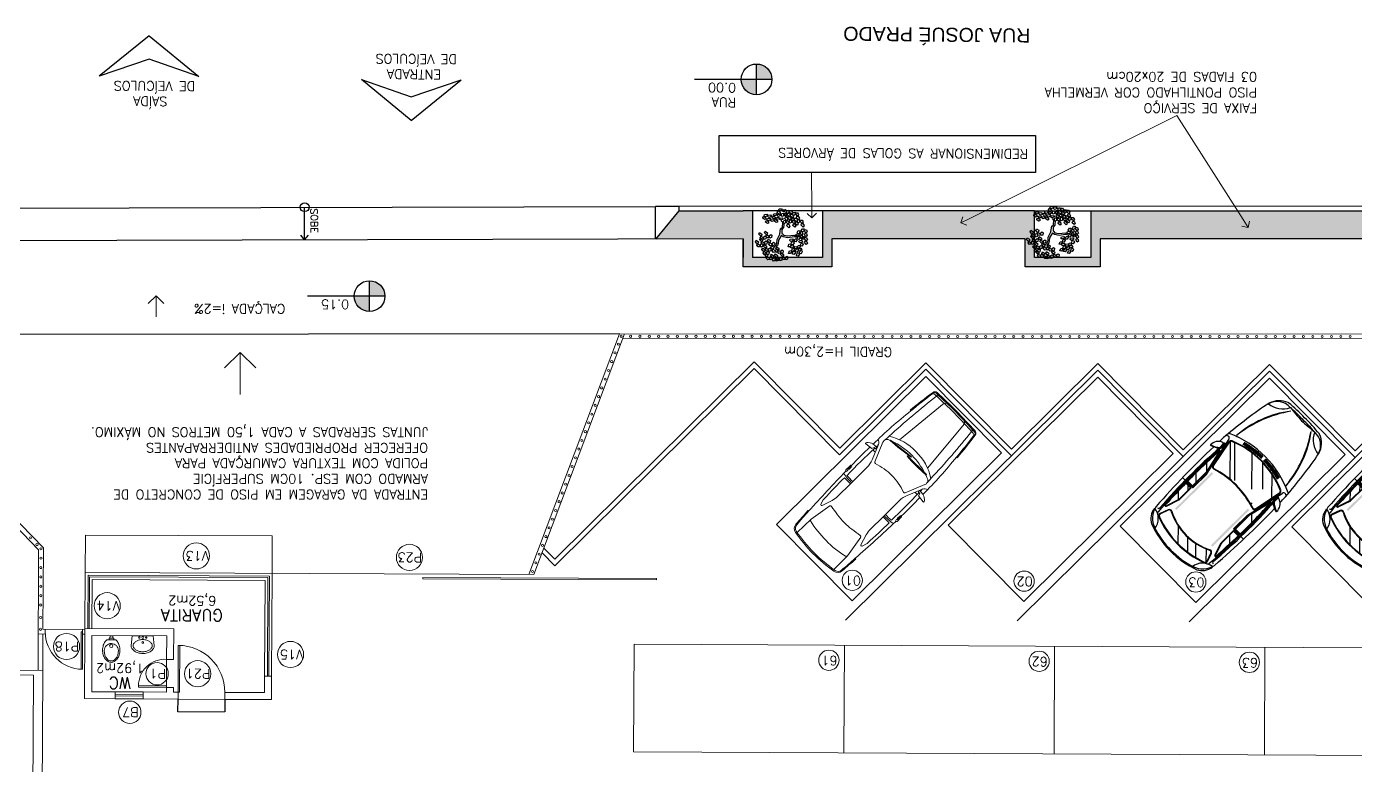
# Model space of a CAD drawing. Extents: x -1057 to 3416, y -340 to 4111.
# Drawn here: x 422.3 to 450.74, y 186.87 to 202.68 of the extents above; entities that cross this region are included whole.
import ezdxf
from ezdxf.enums import TextEntityAlignment as Align

# ---------------------------------------------------------------- set-up
doc = ezdxf.new("R2010")
doc.units = 0
doc.header["$LTSCALE"] = 50
for name, pattern in [('CONTINU', [0]), ('DASHDOT', [1, 0.5, -0.25, 0, -0.25]), ('DGN Style 1', [0.003115, 5.18318e-06, -0.00311]), ('HIDDEN', [9.525, 6.35, -3.175])]:
    doc.linetypes.add(name, pattern=pattern)
doc.layers.add('0.1', color=8, linetype='Continuous', lineweight=13)
doc.layers.add('Margem A3', color=8, linetype='DGN Style 1', lineweight=0)
for name, color, linetype in [('HAC', 1, 'Continuous'), ('layout', 1, 'Continuous'), ('medir projeto', 6, 'Continuous'), ('OK', 96, 'Continuous')]:
    doc.layers.add(name, color=color, linetype=linetype)
doc.styles.add('60x100', font='romans.shx', dxfattribs={"height": 0.2})
doc.styles.add('80X50', font='romans.shx')
doc.styles.add('ROBERTO', font='swissek.ttf')
doc.styles.add('ROMANS', font='romans')
doc.styles.get("Standard").update_dxf_attribs({"font": 'romans.shx'})
doc.dimstyles.new('Fares Eng - 50', dxfattribs={"dimscale": 2, "dimtxt": 0.085, "dimasz": 0.1, "dimexe": 0.05, "dimexo": 0.05, "dimgap": 0.04, "dimtad": 1, "dimzin": 4, "dimdsep": 46, "dimtxsty": 'ROMANS', "dimblk1": 'OBLIQUE', "dimblk2": 'OBLIQUE', "dimsah": 1, "dimcen": 0.05, "dimdle": 0.05, "dimclrd": 7, "dimclre": 7, "dimclrt": 7, "dimaunit": 1, "dimadec": 0, "dimazin": 0, "dimtfac": 1, "dimtix": 1, "dimtmove": 2, "dimatfit": 0, "dimldrblk": 'OPEN90', "dimfxl": 1, "dimtolj": 1, "dimtzin": 0, "dimarcsym": 0})

# ---------------------------------------------------------------- blocks, each defined once
blk = doc.blocks.new('P60')
at = {"color": 252}
blk.add_lwpolyline([(-0.6, 0.06), (0, 0.06), (0, 0.03), (-0.6, 0.03)], close=True, dxfattribs=at)
at = {"color": 8}
blk.add_arc((-0.029, 0.06), 0.571, 87.1025, 180, dxfattribs=at)
blk = doc.blocks.new('Vaso')
for points in [[(0.03, -0.05), (0.03, 0), (-0.03, 0), (-0.03, -0.05)], [(0.05, -0.09), (0.05, -0.05), (-0.05, -0.05), (-0.05, -0.09)]]:
    blk.add_lwpolyline(points)
for points in [[(0.183, -0.31, -0.071776), (0.168, -0.413, -0.083144), (0.129, -0.494, -0.106699), (0.065, -0.552, -0.132564), (-0.002, -0.57, -0.132564), (-0.069, -0.552, -0.106699), (-0.133, -0.494, -0.083144), (-0.172, -0.413, -0.071776), (-0.187, -0.31, -0.071776), (-0.172, -0.207, -0.083144), (-0.133, -0.126, -0.060171), (-0.1, -0.09), (0.096, -0.09, -0.060171), (0.129, -0.126, -0.083144), (0.168, -0.207, -0.071776)], [(-0.088, -0.497, 0.2474), (0, -0.541, 0.2474), (0.088, -0.497, 0.197858), (0.152, -0.318, 0.418329), (0, -0.168, 0.418329), (-0.152, -0.318, 0.197858)]]:
    blk.add_lwpolyline(points, format="xyb", close=True)
blk.add_circle((-0.002, -0.22), 0.0352)
blk = doc.blocks.new('Cuba-emp')
blk.add_lwpolyline([(0.21, 0.248), (0, 0.227), (0, -0.227), (0.21, -0.248, 0.137816), (0.271, -0.231, 0.107041), (0.329, -0.176, 0.080751), (0.364, -0.099, 0.068643), (0.378, -0.001, 0.068643), (0.364, 0.098, 0.080751), (0.329, 0.174, 0.107041), (0.271, 0.23, 0.115752), (0.21, 0.248)], format="xyb")
blk.add_lwpolyline([(0.21, 0.205, -0.131827), (0.25, 0.194, -0.106633), (0.297, 0.151, -0.083482), (0.328, 0.087, -0.072232), (0.341, 0, -0.072232), (0.328, -0.087, -0.083482), (0.297, -0.151, -0.106633), (0.25, -0.194, -0.131827), (0.21, -0.205, -0.131827), (0.17, -0.194, -0.106633), (0.123, -0.151, -0.083482), (0.092, -0.087, -0.072232), (0.079, 0, -0.072232), (0.092, 0.087, -0.083482), (0.123, 0.151, -0.106633), (0.17, 0.194, -0.131827)], format="xyb", close=True)
for centre, radius in [((0.037, -0.002), 0.0193), ((0.037, -0.002), 0.0193), ((0.036, 0.071), 0.0155), ((0.14, -0.001), 0.0198), ((0.036, -0.076), 0.0155)]:
    blk.add_circle(centre, radius)
blk = doc.blocks.new('ÁREA')
for p in [(0.00005, 0.00376), (0, 0)]:
    blk.add_attdef('COMPARTIMENTO', text='', height=0.0025).set_placement(p, align=Align.CENTER)
at = {"color": 1}
for p in [(-0.00005, -0.00376), (-0.0001, -0.00752)]:
    blk.add_attdef('ÁREA', text='', height=0.002, dxfattribs=at).set_placement(p, align=Align.CENTER)
blk = doc.blocks.new('Car')
at = {"layer": 'layout', "color": 8}
for p, q in [((-44.4, -116.8), (-45.5, -110.7)), ((-42.5, -116.4), (-43.6, -110.2)), ((-41.1, -116), (-42, -109.8)), ((-39.1, -115.6), (-40.1, -109.4)), ((-37.2, -115.2), (-38.1, -108.9)), ((-35.8, -114.9), (-36.5, -108.6)), ((-33.8, -114.5), (-34.6, -108.2)), ((-31.8, -114.1), (-32.6, -107.8)), ((-30.4, -113.9), (-31, -107.6)), ((-28.4, -113.5), (-29, -107.4)), ((-26.4, -113.2), (-27.1, -107.2)), ((-25, -113), (-25.5, -107)), ((-23, -112.8), (-23.5, -106.4)), ((25.2, -163.1), (-22.1, -115.7)), ((-21.2, -112.5), (-21.3, -106.1)), ((-19.2, -112.3), (-19.3, -105.9)), ((-17.2, -112.1), (-17.4, -105.7)), ((-15.7, -111.9), (-15.7, -105.5)), ((-13.7, -111.8), (-13.7, -105.3)), ((-11.7, -111.6), (-11.7, -105.2)), ((-9.7, -111.5), (-9.7, -105.1)), ((-7.7, -111.4), (-7.7, -105)), ((-5.7, -111.3), (-5.7, -104.9)), ((-3.7, -111.3), (-3.7, -104.8)), ((3.7, -111.3), (3.7, -104.8)), ((39.6, -148.7), (5.2, -114.3)), ((5.7, -111.3), (5.7, -104.9)), ((7.7, -111.4), (7.7, -105)), ((9.7, -111.5), (9.7, -105.1)), ((11.7, -111.6), (11.7, -105.2)), ((13.7, -111.8), (13.7, -105.3)), ((15.7, -111.9), (15.7, -105.5)), ((17.2, -112.1), (17.4, -105.7)), ((19.2, -112.3), (19.3, -105.9)), ((21.2, -112.5), (21.3, -106.1)), ((23, -112.8), (23.5, -106.4)), ((25, -113), (25.5, -107)), ((26.4, -113.2), (27.1, -107.2)), ((28.4, -113.5), (29, -107.4)), ((30.4, -113.9), (31, -107.6)), ((31.8, -114.1), (32.6, -107.8)), ((63.1, -148), (32.6, -117.5)), ((33.8, -114.5), (34.6, -108.2)), ((35.8, -114.9), (36.5, -108.6)), ((37.2, -115.2), (38.1, -108.9)), ((39.1, -115.6), (40.1, -109.4)), ((41.1, -116), (42, -109.8)), ((42.5, -116.4), (43.6, -110.2)), ((44.4, -116.8), (45.5, -110.7)), ((-71.4, -149.7), (-71.5, -143.3)), ((-70.4, -149.4), (-70.5, -140)), ((-53.8, -202.9), (-70.4, -128.8)), ((-69.4, -149.1), (-69.5, -139.9)), ((-68.4, -148.9), (-68.7, -139.9)), ((-67.3, -131.9), (-57, -183.8)), ((-66.3, -131.7), (-56.1, -183.6)), ((-15.9, -179.3), (-66, -129.1)), ((-8.4, -174.6), (-58.2, -124.8)), ((53.8, -202.9), (70.4, -128.8)), ((56.1, -183.6), (66.3, -131.7)), ((57, -183.8), (67.3, -131.9)), ((68.4, -148.9), (68.7, -139.9)), ((69.4, -149.1), (69.5, -139.9)), ((70.4, -149.4), (70.5, -140)), ((71.4, -149.7), (71.5, -143.3)), ((-86.3, -160.6), (-73.2, -154.7)), ((-72.4, -154), (-71.3, -150.4)), ((-56.9, -198.5), (-67, -155.8)), ((-55.9, -198.3), (-66, -155.6)), ((55.9, -198.3), (66, -155.6)), ((56.9, -198.5), (67, -155.8)), ((72.4, -154), (71.3, -150.4)), ((86.3, -160.6), (73.2, -154.7)), ((-56.8, -200.2), (-68.8, -188.2)), ((44.8, -182.6), (43.4, -181.3)), ((69.3, -207.1), (57.6, -195.4)), ((-56.8, -227.8), (-69.3, -215.2)), ((-56.8, -237.2), (-56.8, -199.5)), ((-55.8, -237.2), (-55.8, -199.5)), ((-53.8, -238.7), (-53.8, -203.1)), ((53.8, -238.7), (53.8, -203.1)), ((55.8, -237.2), (55.8, -199.5)), ((56.8, -237.2), (56.8, -199.5)), ((-80.7, -239.7), (-54.8, -239.7)), ((-68.3, -237.2), (-69.2, -236.3)), ((-69.1, -237.2), (-56.8, -237.2)), ((-69.1, -238.2), (-56.8, -238.2)), ((-56.8, -241.4), (-69, -241.4)), ((-56.8, -242.4), (-69, -242.4)), ((-56.8, -248.7), (-62.9, -242.6)), ((-56.8, -272.4), (-56.8, -242.4)), ((-55.8, -272.4), (-55.8, -242.4)), ((80.7, -239.7), (54.8, -239.7)), ((55.8, -272.4), (55.8, -242.4)), ((69.1, -237.2), (56.8, -237.2)), ((69.1, -238.2), (56.8, -238.2)), ((56.8, -241.4), (69, -241.4)), ((56.8, -242.4), (69, -242.4)), ((56.8, -272.4), (56.8, -242.4)), ((-57, -273.8), (-68.3, -262.5)), ((68.3, -263.5), (56.8, -251.9)), ((-65.1, -298.3), (-57, -273.6)), ((-64.2, -298.6), (-56, -273.9)), ((64.2, -298.6), (56, -273.9)), ((65.1, -298.3), (57, -273.6)), ((-57.2, -300.9), (-62.7, -316.3)), ((-56.3, -301.3), (-61.8, -316.6)), ((1.6, -332.4), (-21.8, -309)), ((25.1, -330.6), (5.5, -311)), ((42.5, -327), (25.2, -309.8)), ((61.9, -318.8), (44.9, -301.8)), ((61.8, -316.6), (56.3, -301.3)), ((62.7, -316.3), (57.2, -300.9))]:
    blk.add_line(p, q, dxfattribs=at)
for centre, radius, start, end in [((-7.8, -326.7), 326.8, 88.6351, 95.7726), ((7.8, -326.7), 326.8, 84.2274, 91.3649), ((-34.3, -38.3), 32.9, 86.5625, 164.4958), ((-69, 10.4), 40, 274.3393, 336.719), ((-25.6, -41.2), 42.5, 111.779, 161.6544), ((122.7, -124.6), 188.5, 142.4297, 176.6237), ((155.6, -136.8), 222.3, 145.0929, 173.9605), ((-40.2, -4.5), 3, 97.674, 111.779), ((-10, -339.3), 334.6, 88.282, 93.8135), ((10.1, 328.4), 336.5, 262.7695, 268.2851), ((10, -339.3), 334.6, 86.1865, 91.718), ((-10.1, 328.4), 336.5, 271.7149, 277.2305), ((-155.6, -136.8), 222.3, 6.0395, 34.9071), ((-122.7, -124.6), 188.5, 3.3763, 37.5703), ((69, 10.4), 40, 203.281, 265.6607), ((34.3, -38.3), 32.9, 15.5042, 93.4375), ((40.2, -4.5), 3, 68.221, 82.326), ((25.6, -41.2), 42.5, 18.3456, 68.221), ((866.8, -205.6), 949.5, 169.2081, 175.3433), ((-866.8, -205.6), 949.5, 4.6567, 10.7919), ((-77.8, -119.2), 1, 174.7727, 295.0781), ((0.5, -286.5), 183.7, 90, 115.0781), ((-64.4, -113.6), 1, 172.7258, 290.5969), ((0, -280.4), 167.2, 90.0065, 112.6232), ((0, -280.4), 166.2, 90.0085, 112.6252), ((-0.5, -286.5), 183.7, 64.9219, 90), ((0, -280.4), 167.2, 67.3768, 89.9935), ((0, -280.4), 166.2, 67.3768, 89.9935), ((64.4, -113.6), 1, 249.4031, 7.2742), ((77.8, -119.2), 1, 244.9219, 5.2273), ((-67, -159.1), 20.4, 115.2032, 181.9349), ((1565.6, -198.2), 1646.7, 177.6205, 178.0972), ((-75, -129.5), 4.65, 8.7491, 183.5185), ((-74.5, -143.4), 3, 0.889, 115.2032), ((-72.5, -140.1), 1, 0.889, 98.0676), ((-71.5, -140), 1, 0.889, 95.2234), ((-70.5, -139.9), 1, 0.889, 92.3899), ((-69.7, -139.9), 1, 2.0031, 90.1843), ((-62.4, -130.8), 5, 111.9536, 193.3017), ((-62.4, -130.8), 4, 111.9536, 193.5543), ((62.4, -130.8), 4.01, 346.5287, 68.1294), ((62.4, -130.8), 5, 346.6983, 68.0464), ((69.7, -139.9), 1, 89.8157, 177.9969), ((70.5, -139.9), 1, 87.6101, 179.111), ((75, -129.5), 4.65, 356.4815, 171.2509), ((71.5, -140), 1, 84.7766, 179.111), ((72.5, -140.1), 1, 81.9324, 179.111), ((74.5, -143.4), 3, 64.7968, 179.111), ((67, -159.1), 20.4, 358.0651, 64.7968), ((-1565.6, -198.2), 1646.7, 1.9028, 2.3795), ((-94.9, -128.7), 32, 283.4706, 317.3927), ((-86.5, -159.6), 1, 193.8166, 282.2331), ((1565.6, -198.2), 1646.7, 178.6017, 183.9759), ((940.7, -224.1), 1014.7, 175.8385, 184.8151), ((936.4, -221.1), 1008.4, 175.9397, 185.4333), ((-72.4, -149.7), 1, 287.9404, 0.889), ((-71.4, -149.4), 1, 285.265, 0.889), ((770.4, -218.9), 840.8, 175.6929, 181.2505), ((-70.4, -149.1), 1, 282.6212, 0.889), ((770.4, -218.9), 839.8, 175.6943, 181.2501), ((-69.4, -148.9), 1, 280.1196, 2.0031), ((-67, -155.8), 1, 13.3017, 174.5453), ((67, -155.8), 1, 5.4547, 166.6983), ((-770.4, -218.9), 839.8, 358.7499, 4.3057), ((-936.4, -221.1), 1008.4, 354.5667, 4.0603), ((-770.4, -218.9), 840.8, 358.7495, 4.3071), ((69.4, -148.9), 1, 177.9969, 259.8804), ((70.4, -149.1), 1, 179.111, 257.3788), ((71.4, -149.4), 1, 179.111, 254.735), ((-940.7, -224.1), 1014.7, 355.1849, 4.1615), ((94.9, -128.7), 32, 222.6073, 256.5294), ((72.4, -149.7), 1, 179.111, 252.0596), ((73.4, -153.7), 1, 196.4299, 257.7669), ((-1565.6, -198.2), 1646.7, 356.0241, 1.3983), ((86.5, -159.6), 1, 257.7669, 346.1834), ((-52.2, -182.7), 5, 193.3017, 287.8184), ((-52.2, -182.7), 4, 193.5543, 287.8184), ((0, -345), 166.5, 90, 107.8184), ((0, -345), 165.5, 90, 107.8184), ((0, -345), 166.5, 72.1816, 90), ((0, -345), 165.5, 72.1816, 90), ((52.2, -182.7), 5, 252.1816, 346.6983), ((52.2, -182.7), 4, 252.1816, 346.4457), ((-60.8, -199.5), 4, 360, 13.3017), ((-60.8, -199.5), 5, 0, 13.3017), ((-54.8, -203.1), 1, 0, 13.3017), ((54.8, -203.1), 1, 166.6983, 180), ((60.8, -199.5), 5, 166.6983, 180), ((60.8, -199.5), 4, 166.6983, 180), ((-69.1, -237.2), 1, 181.5835, 270), ((-69, -242.4), 1, 90, 181.1066), ((9004.6, 48.7), 9079.4, 181.83701, 182.18864), ((9004.6, 48.7), 9078.4, 181.83709, 182.18858), ((-56.8, -237.2), 1, 270, 0), ((-56.8, -242.4), 1, 0, 90), ((-54.8, -238.7), 1, 270, 0), ((54.8, -238.7), 1, 180, 270), ((56.8, -237.2), 1, 180, 270), ((56.8, -242.4), 1, 90, 180), ((-9004.6, 48.7), 9078.4, 357.81142, 358.16291), ((-9004.6, 48.7), 9079.4, 357.81136, 358.16299), ((69, -242.4), 1, 358.8934, 90), ((69.1, -237.2), 1, 270, 358.4165), ((-60.8, -272.4), 4, 341.6525, 360), ((-60.8, -272.4), 5, 341.6525, 360), ((60.8, -272.4), 5, 180, 198.3475), ((60.8, -272.4), 4, 180, 198.3475), ((-39.1, -305.6), 38.6, 190.1502, 253.6248), ((-79.7, -346.5), 30, 5.2584, 84.7128), ((-46.8, -314.4), 30, 185.5819, 244.441), ((-73.3, -309.4), 3, 270, 5.5819), ((-66.1, -298), 2, 183.0738, 341.6525), ((-62.6, -316.1), 5, 185.4333, 247.7979), ((-66.1, -298), 1, 183.4405, 341.6525), ((-58, -317.9), 5, 160.3462, 249.5059), ((-58, -317.9), 4, 160.3462, 249.5059), ((-52.5, -302.6), 5, 63.1357, 160.3462), ((-52.5, -302.6), 4, 63.1357, 160.3462), ((0, -198.9), 112.2, 243.1357, 270), ((0, -198.9), 111.2, 243.1357, 270), ((0, -198.9), 111.2, 270, 296.8643), ((0, -198.9), 112.2, 270, 296.8643), ((79.7, -346.5), 30, 95.2872, 174.7416), ((39.1, -305.6), 38.6, 286.3752, 349.8498), ((52.5, -302.6), 5, 19.6538, 116.8643), ((52.5, -302.6), 4, 19.6538, 116.8643), ((58, -317.9), 4, 290.4941, 19.6538), ((58, -317.9), 5, 290.4941, 19.6538), ((46.8, -314.4), 30, 295.559, 354.4181), ((66.1, -298), 2, 198.3475, 356.9262), ((62.6, -316.1), 5, 292.2021, 354.5667), ((66.1, -298), 1, 198.3475, 356.5595), ((73.3, -309.4), 3, 174.4181, 270), ((0, -162.8), 170.6, 249.5059, 270), ((0, -181.6), 170.6, 249.5059, 270), ((0, -162.8), 169.6, 249.5059, 270), ((0, -181.6), 168.6, 252.2391, 270), ((0, -162.8), 169.6, 270, 290.4941), ((0, -162.8), 170.6, 270, 290.4941), ((0, -181.6), 170.6, 270, 290.4941), ((0, -181.6), 168.6, 270, 287.7609)]:
    blk.add_arc(centre, radius, start, end, dxfattribs=at)
for points in [[(-49.6, -290.4), (-45.8, -290.4), (-49.6, -194), (-45.8, -194)], [(49.6, -290.4), (45.8, -290.4), (49.6, -194), (45.8, -194)]]:
    blk.add_solid(points, dxfattribs=at)
blk = doc.blocks.new('TEMPRA3')
for p, q in [((-0.157, 0.823), (-0.131, 0.862)), ((-0.075, 0.872), (-0.101, 0.713)), ((-0.085, 0.882), (-0.082, 0.882)), ((-1.26, 0.697), (-1.26, 0.716)), ((0.058, 0.464), (-0.363, 0.637)), ((0.069, 0.533), (-0.261, 0.669)), ((-0.101, 0.713), (-0.151, 0.694)), ((-0.151, 0.694), (-0.151, 0.656)), ((-0.098, 0.674), (-0.098, 0.602)), ((0.756, 0.496), (0.756, 0.679)), ((1.287, 0.519), (1.517, 0.592)), ((1.515, 0.629), (1.414, 0.659)), ((1.806, 0.709), (1.807, 0.728)), ((0.687, 0.496), (0.259, 0.496)), ((1.136, 0.496), (0.756, 0.496)), ((1.406, 0.471), (1.886, 0.553)), ((0.058, -0.464), (-0.363, -0.637)), ((0.069, -0.533), (-0.261, -0.669)), ((0.687, -0.496), (0.259, -0.496)), ((1.136, -0.496), (0.756, -0.496)), ((0.756, -0.496), (0.756, -0.679)), ((1.287, -0.519), (1.517, -0.592)), ((1.406, -0.471), (1.886, -0.553)), ((-1.26, -0.697), (-1.26, -0.716)), ((-0.157, -0.823), (-0.131, -0.862)), ((-0.151, -0.694), (-0.151, -0.656)), ((-0.101, -0.713), (-0.151, -0.694)), ((-0.075, -0.872), (-0.101, -0.713)), ((-0.098, -0.674), (-0.098, -0.602)), ((1.515, -0.629), (1.414, -0.659)), ((1.806, -0.709), (1.807, -0.728)), ((-0.085, -0.882), (-0.082, -0.882))]:
    blk.add_line(p, q)
at = {"color": 9}
for p, q in [((-1.869, 0.63), (-1.647, 0.654)), ((0.49, 0.777), (0.614, 0.777)), ((0.49, 0.767), (0.567, 0.767)), ((0.577, 0.757), (0.577, 0.748)), ((0.634, 0.757), (0.634, 0.748)), ((-1.881, 0.307), (-1.924, 0.254)), ((-1.875, 0.533), (-1.914, 0.533)), ((-1.881, 0.307), (-0.653, 0.428)), ((-0.527, 0.509), (-0.536, 0.509)), ((-0.536, 0.509), (-0.532, -0.064)), ((0.687, 0.496), (0.756, 0.496)), ((1.886, 0.553), (2.3, 0.553)), ((-0.568, 0.016), (-0.577, 0.017)), ((-0.568, 0.015), (-0.577, 0.014)), ((-0.577, 0.014), (-0.51, -0.555)), ((-1.881, -0.308), (-1.924, -0.255)), ((-0.532, -0.064), (-0.523, -0.064)), ((-1.875, -0.533), (-1.914, -0.533)), ((-1.881, -0.307), (-0.653, -0.428)), ((-0.51, -0.555), (-0.501, -0.554)), ((0.687, -0.496), (0.756, -0.496)), ((1.886, -0.553), (2.3, -0.553)), ((-1.869, -0.631), (-1.647, -0.655)), ((0.49, -0.767), (0.567, -0.767)), ((0.49, -0.777), (0.614, -0.777)), ((0.577, -0.757), (0.577, -0.748)), ((0.634, -0.757), (0.634, -0.748))]:
    blk.add_line(p, q, dxfattribs=at)
for points in [[(0.486, 0.76), (0.486, 0.749, 0.414214), (0.496, 0.739), (0.558, 0.739, 0.414214), (0.568, 0.749), (0.568, 0.759)], [(0.486, -0.76), (0.486, -0.749, -0.414214), (0.496, -0.739), (0.558, -0.739, -0.414214), (0.568, -0.749), (0.568, -0.759)]]:
    blk.add_lwpolyline(points, format="xyb", dxfattribs=at)
for centre, radius, start, end in [((-0.079, 0.816), 0.0696, 117.5198, 138.9652), ((-0.092, 0.841), 0.0416, 80.8067, 117.5198), ((-0.083, 0.874), 0.00833, 350.8067, 80.8067), ((46.287, -1.061), 48.25, 178.0551, 178.7396), ((-1.864, 0.574), 0.07, 98.0767, 178.0551), ((0.026, -12.748), 13.526, 95.4579, 98.0767), ((-0.091, -10.408), 11.166, 90.4891, 96.0118), ((1.08, -0.033), 1.689, 158.4883, 161.8833), ((-0.403, 0.55), 0.0959, 65.2249, 157.5632), ((0.355, -17.256), 17.935, 91.743, 91.9698), ((0.075, 0.7), 0.267, 168.223, 189.9837), ((-0.143, 0.755), 0.0434, 160.4209, 180), ((0.052, 0.685), 0.25, 146.5293, 160.4209), ((0.355, -17.256), 17.935, 88.9571, 91.6179), ((0.213, -22.305), 23.067, 89.3717, 90.7606), ((0.213, -22.305), 23.067, 89.0973, 89.3437), ((0.115, -25.837), 26.599, 86.3544, 88.8806), ((-0.298, 0.555), 0.987, 356.5337, 7.1274), ((0.636, -17.099), 17.778, 87.5716, 89.6146), ((1.385, 0.564), 0.1, 73.296, 87.5716), ((1.509, 0.61), 0.02, 295.0881, 73.296), ((0.028, -29.336), 30.117, 85.8738, 86.6125), ((2.183, 0.56), 0.144, 10.2757, 85.2864), ((-1.242, -0.033), 3.619, 0.5277, 9.8398), ((1.08, -0.033), 1.689, 163.0258, 178.8872), ((1.496, -0.036), 1.496, 161.9012, 178.6096), ((0.046, 0.438), 0.0288, 340.8387, 65.2249), ((0.259, 0.996), 0.5, 247.6625, 270), ((1.136, 0.996), 0.5, 270, 287.5892), ((1.415, 0.442), 0.03, 107.5892, 190.5643), ((-1.901, -0.176), 3.343, 3.0173, 10.5643), ((1.892, 0.523), 0.03, 17.6685, 101.6613), ((-0.298, 0.005), 2.281, 359.8835, 13.3775), ((1.08, 0.033), 1.689, 181.1128, 199.382), ((-1.901, 0.176), 3.343, 349.4357, 356.9827), ((-0.298, -0.005), 2.281, 346.6225, 0.1165), ((-1.242, 0.033), 3.619, 350.1602, 359.4723), ((46.287, 1.06), 48.25, 181.2604, 181.9449), ((1.496, 0.036), 1.496, 181.3904, 198.0988), ((1.08, 0.033), 1.689, 200.3288, 201.5117), ((1.08, 0.033), 1.689, 200.3288, 201.5117), ((0.046, -0.438), 0.0288, 294.7751, 19.1613), ((0.259, -0.996), 0.5, 90, 112.3375), ((-0.298, -0.555), 0.987, 352.8726, 3.4663), ((1.136, -0.996), 0.5, 72.4108, 90), ((1.415, -0.442), 0.03, 169.4357, 252.4108), ((1.892, -0.523), 0.03, 258.3387, 342.3315), ((-1.864, -0.575), 0.07, 181.9449, 261.9233), ((0.026, 12.748), 13.526, 261.9735, 264.5421), ((-0.091, 10.408), 11.166, 263.9882, 269.5109), ((-0.403, -0.55), 0.0959, 202.4368, 294.7751), ((0.355, 17.256), 17.935, 268.0302, 268.257), ((0.075, -0.7), 0.267, 170.0163, 191.777), ((-0.143, -0.755), 0.0434, 180, 199.5791), ((0.052, -0.685), 0.25, 199.5791, 213.4707), ((0.355, 17.256), 17.935, 268.3821, 271.0429), ((0.213, 22.305), 23.067, 269.2394, 270.6283), ((0.213, 22.305), 23.067, 270.6563, 270.9027), ((0.115, 25.837), 26.599, 271.1194, 273.6456), ((0.636, 17.099), 17.778, 270.3854, 272.4284), ((1.385, -0.564), 0.1, 272.4284, 286.704), ((1.509, -0.61), 0.02, 286.704, 64.9119), ((0.028, 29.336), 30.117, 273.3875, 274.1262), ((2.183, -0.56), 0.144, 274.7136, 349.7243), ((-0.079, -0.816), 0.0696, 221.0348, 242.4802), ((-0.092, -0.841), 0.0416, 242.4802, 279.1933), ((-0.083, -0.874), 0.00833, 279.1933, 9.1933)]:
    blk.add_arc(centre, radius, start, end)
for centre, radius, start, end in [((19.555, -0.393), 21.489, 177.397, 178.9536), ((-1.862, 0.581), 0.05, 97.8958, 177.1673), ((43.913, -1.002), 45.813, 178.0177, 178.7486), ((0.137, -16.634), 17.284, 92.2713, 96.6835), ((-1.822, 0.581), 0.05, 97.8958, 177.1673), ((0.026, -12.748), 13.506, 95.4656, 97.8958), ((0.402, 0.031), 1.126, 147.4954, 181.5953), ((0.192, -19.533), 20.183, 91.7794, 92.1012), ((-0.144, 0.846), 0.212, 204.7842, 236.5367), ((-0.17, 0.661), 0.0195, 202.2729, 342.8001), ((0.49, 0.751), 0.0263, 91.9264, 184.8104), ((0.47, 0.753), 0.0061, 200.0424, 315.2534), ((0.49, 0.751), 0.0164, 92.1313, 187.2433), ((0.567, 0.757), 0.01, 0, 90), ((0.606, 0.816), 0.0733, 246.8341, 293.1659), ((0.614, 0.757), 0.02, 0, 90), ((-0.263, 0.555), 0.987, 356.5337, 11.7667), ((0.027, -29.37), 30.131, 85.8821, 86.6147), ((2.181, 0.569), 0.115, 10.4548, 85.2928), ((-1.236, -0.033), 3.585, 0.5327, 10.015), ((-4.071, 0.196), 3.558, 355.8109, 5.0412), ((43.913, 1.002), 45.813, 181.2514, 181.9823), ((0.402, -0.031), 1.126, 178.4047, 212.5046), ((-4.057, -0.683), 3.558, 2.0761, 11.3064), ((-1.236, 0.033), 3.585, 349.985, 359.4673), ((19.555, 0.392), 21.489, 181.0464, 182.603), ((0.137, 16.634), 17.284, 263.3165, 267.7287), ((-0.263, -0.555), 0.987, 348.2333, 3.4663), ((-1.862, -0.581), 0.05, 182.8327, 262.1042), ((-1.822, -0.581), 0.05, 182.8327, 262.1042), ((0.026, 12.748), 13.506, 262.1042, 264.5344), ((0.192, 19.533), 20.183, 267.8988, 268.2206), ((-0.144, -0.846), 0.212, 123.4633, 155.2158), ((-0.17, -0.661), 0.0195, 17.1999, 157.7271), ((0.47, -0.753), 0.0061, 44.7466, 159.9576), ((0.49, -0.751), 0.0263, 175.1896, 268.0736), ((0.49, -0.751), 0.0164, 172.7567, 267.8687), ((0.567, -0.757), 0.01, 270, 0), ((0.606, -0.816), 0.0733, 66.8341, 113.1659), ((0.614, -0.757), 0.02, 270, 360), ((0.027, 29.37), 30.131, 273.3853, 274.1179), ((2.181, -0.569), 0.115, 274.7072, 349.5452)]:
    blk.add_arc(centre, radius, start, end, dxfattribs=at)
blk = doc.blocks.new('_OBLIQUE')
at = {"color": 0, "linetype": 'ByBlock'}
blk.add_line((-0.5, -0.5), (0.5, 0.5), dxfattribs=at)
blk = doc.blocks.new('*D35')
at = {"layer": '0.1', "color": 7, "linetype": 'CONTINU', "lineweight": -2, "transparency": 16777216}
blk.add_arc((422.545, 168.121), 1.05, 269.7175, 314.7175, dxfattribs=at)
at = {"layer": 'DEFPOINTS', "color": 0, "linetype": 'CONTINU', "lineweight": -2, "transparency": 16777216}
for p in [(422.648, 188.907), (422.618, 168.047), (422.812, 167.105), (427.614, 163.002), (422.517, 162.408)]:
    blk.add_point(p, dxfattribs=at)
at = {"layer": '0.1', "color": 7, "linetype": 'CONTINU', "lineweight": -2, "transparency": 16777216, "xscale": 0.2, "yscale": 0.2, "zscale": 0.2}
for p, rotation in [((423.284, 167.374), 44.71748150605957), ((422.54, 167.07), 179.7174815060622)]:
    blk.add_blockref('_OBLIQUE', p, dxfattribs=dict(at, rotation=rotation))
at = {"layer": '0.1', "color": 7, "linetype": 'CONTINU', "transparency": 16777216, "insert": (422.88, 167.301), "char_height": 0.17, "attachment_point": 5, "rotation": 22.2175, "style": 'ROMANS'}
blk.add_mtext('\\A1;45°', dxfattribs=at)
blk = doc.blocks.new('_Open90')
at = {"color": 0, "linetype": 'ByBlock', "lineweight": -2}
for p, q in [((0, 0), (-1, 0)), ((-0.5, 0.5), (0, 0)), ((0, 0), (-0.5, -0.5))]:
    blk.add_line(p, q, dxfattribs=at)
blk = doc.blocks.new('L', base_point=(1.368, 0.591))
at = {"color": 3, "lineweight": -2}
for p, q in [((1.281, 0.65), (1.312, 0.675)), ((1.294, 0.6), (1.281, 0.65)), ((1.312, 0.675), (1.342, 0.621)), ((1.342, 0.621), (1.322, 0.591)), ((1.275, 0.567), (1.306, 0.592)), ((1.288, 0.517), (1.275, 0.567)), ((1.317, 0.508), (1.288, 0.517)), ((1.322, 0.591), (1.294, 0.6)), ((1.306, 0.592), (1.336, 0.538)), ((1.336, 0.538), (1.317, 0.508)), ((1.337, 0.489), (1.356, 0.548)), ((1.376, 0.484), (1.337, 0.489)), ((1.356, 0.548), (1.391, 0.554)), ((1.404, 0.527), (1.376, 0.484)), ((1.391, 0.554), (1.404, 0.527))]:
    blk.add_line(p, q, dxfattribs=at)
blk = doc.blocks.new('Árvore-13')
at = {"color": 3}
for p, q in [((-0.795, 0.302), (-0.961, 0.415)), ((-0.795, 0.406), (-0.953, 0.499)), ((-0.357, 0.349), (-0.795, 0.406)), ((-0.366, 0.227), (-0.795, 0.302)), ((-0.129, 0.105), (-0.366, 0.227)), ((-0.068, 0.19), (-0.357, 0.349)), ((-0.068, -0.036), (-0.129, 0.105)), ((0.029, 0.068), (-0.068, 0.19)), ((0.029, 0.068), (0.318, 0.331)), ((0.116, -0.055), (0.283, 0.133)), ((0.283, 0.133), (0.423, 0.284)), ((0.318, 0.331), (0.405, 0.537)), ((0.405, 0.537), (0.484, 0.659)), ((0.423, 0.284), (0.502, 0.509)), ((0.484, 0.659), (0.572, 0.715)), ((0.502, 0.509), (0.633, 0.668)), ((0.572, 0.715), (0.607, 0.819)), ((0.633, 0.668), (0.782, 0.715)), ((-0.296, -0.392), (-0.418, -0.693)), ((-0.199, -0.449), (-0.313, -0.74)), ((-0.313, -0.74), (-0.243, -0.89)), ((-0.147, -0.299), (-0.296, -0.392)), ((-0.05, -0.383), (-0.199, -0.449)), ((-0.068, -0.036), (-0.147, -0.299)), ((0.116, -0.055), (-0.05, -0.383))]:
    blk.add_line(p, q, dxfattribs=at)
at = {"color": 3, "xscale": 3.048, "yscale": 3.048, "zscale": 3.048}
for p, rotation in [((-1.303, 0.884), 347.8021081598379), ((-0.926, 0.959), 295.0165150851705), ((-0.716, 1.448), 295.0165150851705), ((-0.488, 1.26), 295.0165150851705), ((-0.348, 0.687), 295.0165150851705), ((-0.252, 1.138), 295.0165150851705), ((0.169, 1.448), 190.1248425347958), ((0.353, 0.95), 190.1248425347958), ((0.581, 1.401), 190.1248425347958), ((0.677, 0.781), 190.1248425347958), ((0.852, 1.344), 190.1248425347958), ((1.124, 0.565), 190.1248425347958), ((1.211, 1.147), 190.1248425347958), ((1.317, 0.753), 190.1248425347958), ((-1.443, 0.368), 347.8021081598379), ((-1.128, 0.415), 347.8021081598379), ((-0.848, 0.462), 295.0165150851705), ((0.765, 0.274), 190.1248425347958), ((0.8, -0.299), 190.1248425347958), ((1.203, -0.317), 190.1248425347958), ((1.246, 0.039), 190.1248425347958), ((1.579, 0.114), 190.1248425347958), ((-0.103, -0.899), 66.16076666471405), ((0.502, -1.003), 66.16076666471405), ((-0.453, -1.397), 66.16076666471405), ((-0.015, -1.19), 66.16076666471405), ((0.616, -1.322), 66.16076666471405)]:
    blk.add_blockref('L', p, dxfattribs=dict(at, rotation=rotation))
for p in [(-1.391, -0.308), (-1.233, -0.881), (-1.049, -0.533), (-0.874, -1.134), (-0.848, -0.449), (-0.672, -1.021), (-0.453, -1.04), (-0.445, -0.543)]:
    blk.add_blockref('L', p, dxfattribs=at)

msp = doc.modelspace()

# ---------------------------------------------------------------- hatches: boundary and pattern name
at = {"layer": 'HAC'}
h = msp.add_hatch(dxfattribs=at)
h.set_pattern_fill('HEX', color=256, scale=0.01, angle=90.06446, style=0)
h.paths.add_polyline_path([(458.336, 198.743), (453.077, 198.743), (453.077, 197.743), (451.877, 197.743), (451.877, 198.743), (445.077, 198.743), (445.077, 197.743), (443.877, 197.743), (443.877, 198.743), (439.34, 198.743), (439.34, 197.743), (437.84, 197.743), (437.84, 198.743), (437.601, 198.743), (436.26, 198.737), (435.764, 198.136), (437.64, 198.143), (437.64, 197.743), (437.64, 197.543), (439.54, 197.543), (439.54, 198.143), (443.677, 198.143), (443.677, 197.543), (445.277, 197.543), (445.277, 198.143), (451.677, 198.143), (451.677, 197.543), (453.277, 197.543), (453.277, 198.143), (458.17, 198.143)])
at = {"layer": 'medir projeto', "linetype": 'CONTINU', "lineweight": -2}
h = msp.add_hatch(color=7, dxfattribs=at)
h.dxf.hatch_style = 1
h.paths.add_polyline_path([(437.596, 201.552, 0.414214), (437.925, 201.223), (437.925, 201.552)])
h.paths.add_polyline_path([(437.925, 201.552), (438.254, 201.552, 0.414214), (437.925, 201.881)])
h = msp.add_hatch(color=7, dxfattribs=at)
h.dxf.hatch_style = 1
h.paths.add_polyline_path([(429.315, 196.915, 0.414214), (429.643, 196.586), (429.643, 196.915)])
h.paths.add_polyline_path([(429.643, 196.915), (429.972, 196.915, 0.414214), (429.643, 197.243)])

# ---------------------------------------------------------------- linework, layer by layer
at = {"layer": '0.1', "color": 8, "linetype": 'CONTINU', "lineweight": -2}
for p, q in [((424.926, 202.487), (423.854, 201.622)), ((424.926, 202.487), (425.99, 201.611)), ((424.924, 201.985), (423.854, 201.622)), ((425.99, 201.611), (424.924, 201.985)), ((430.533, 200.676), (429.47, 201.552)), ((429.47, 201.552), (430.536, 201.179)), ((430.533, 200.676), (431.606, 201.542)), ((430.536, 201.179), (431.606, 201.542)), ((425.543, 188.023), (425.545, 188.293)), ((426.545, 188.288), (426.543, 188.018))]:
    msp.add_line(p, q, dxfattribs=at)
at = {"layer": '0.1', "color": 8}
for p, q in [((435.763, 198.138), (435.762, 198.136)), ((418.199, 195.995), (422.56, 191.485)), ((418.237, 196.095), (422.661, 191.529)), ((434.995, 196.105), (433.052, 190.956)), ((435.102, 196.105), (433.159, 190.956)), ((476.405, 196.093), (434.995, 196.105)), ((476.372, 195.993), (435.064, 196.005)), ((426.872, 195.709), (426.536, 195.378)), ((426.872, 194.808), (426.872, 195.709)), ((426.872, 195.709), (427.208, 195.378)), ((437.875, 195.508), (433.612, 191.286)), ((437.875, 195.508), (439.705, 193.661)), ((441.552, 195.49), (439.705, 193.661)), ((441.552, 195.49), (443.381, 193.642)), ((445.229, 195.472), (443.381, 193.642)), ((445.229, 195.472), (447.058, 193.624)), ((448.906, 195.454), (447.058, 193.624)), ((448.906, 195.454), (450.735, 193.606)), ((452.583, 195.436), (450.735, 193.606)), ((437.874, 195.367), (433.611, 191.145)), ((437.874, 195.367), (439.704, 193.519)), ((441.551, 195.349), (439.704, 193.519)), ((445.228, 195.33), (439.828, 189.983)), ((441.551, 195.349), (443.381, 193.501)), ((448.905, 195.312), (443.505, 189.965)), ((445.228, 195.33), (447.058, 193.483)), ((452.582, 195.294), (447.182, 189.947)), ((448.905, 195.312), (450.735, 193.465)), ((422.548, 188.908), (422.56, 191.485)), ((422.652, 189.787), (422.661, 191.529)), ((433.335, 191.423), (433.611, 191.145)), ((433.374, 191.526), (433.612, 191.286)), ((423.558, 191.003), (423.552, 189.803)), ((433.159, 190.956), (423.558, 191.003)), ((423.618, 190.943), (423.612, 189.803)), ((427.498, 190.923), (423.618, 190.943)), ((423.642, 189.802), (423.648, 190.912)), ((423.648, 190.912), (427.468, 190.894)), ((423.702, 189.802), (423.707, 190.852)), ((423.707, 190.852), (427.407, 190.834)), ((427.468, 190.894), (427.457, 188.784)), ((427.487, 188.783), (427.498, 190.923)), ((427.547, 188.783), (427.558, 190.983)), ((427.407, 190.834), (427.397, 188.784)), ((423.552, 189.782), (422.652, 189.787)), ((422.702, 189.786), (422.702, 189.686)), ((422.552, 189.687), (422.702, 189.686)), ((422.648, 188.907), (422.652, 189.687)), ((423.552, 189.682), (423.502, 189.682)), ((425.296, 188.544), (425.299, 189.144)), ((422.648, 188.907), (418.848, 188.926)), ((422.517, 162.408), (422.648, 188.907)), ((424.795, 188.387), (424.195, 188.39)), ((424.195, 188.36), (424.795, 188.357)), ((424.195, 188.3), (424.795, 188.297)), ((424.796, 188.447), (424.196, 188.45)), ((425.545, 188.293), (426.545, 188.288)), ((425.543, 188.023), (426.543, 188.018)), ((466.794, 187.012), (435.294, 187.167))]:
    msp.add_line(p, q, dxfattribs=at)
at = {"layer": '0.1', "color": 7}
for p, q in [((425.073, 196.92), (424.905, 196.755)), ((425.073, 196.47), (425.073, 196.92)), ((425.073, 196.92), (425.241, 196.755)), ((423.552, 189.803), (423.545, 188.303)), ((423.552, 189.803), (425.452, 189.794)), ((425.449, 189.144), (425.452, 189.794)), ((423.696, 188.452), (423.701, 189.652)), ((423.701, 189.652), (425.301, 189.644)), ((425.299, 189.144), (425.301, 189.644)), ((425.449, 189.144), (425.299, 189.144)), ((427.395, 188.434), (427.397, 188.784)), ((427.397, 188.784), (427.547, 188.783)), ((427.545, 188.283), (427.547, 188.783)), ((423.545, 188.303), (424.195, 188.3)), ((423.696, 188.452), (424.196, 188.45)), ((424.196, 188.45), (424.195, 188.3)), ((424.795, 188.297), (424.796, 188.447)), ((424.795, 188.297), (425.545, 188.293)), ((424.796, 188.447), (425.296, 188.444)), ((425.296, 188.444), (425.296, 188.544)), ((425.296, 188.544), (425.446, 188.544)), ((425.446, 188.444), (425.446, 188.544)), ((425.446, 188.444), (425.546, 188.443)), ((425.545, 188.293), (425.546, 188.443)), ((426.546, 188.438), (426.545, 188.288)), ((426.545, 188.288), (427.545, 188.283)), ((426.546, 188.438), (427.395, 188.434))]:
    msp.add_line(p, q, dxfattribs=at)
at = {"layer": '0.1', "color": 8, "linetype": 'DASHDOT', "ltscale": 0.4}
for p, q in [((423.558, 191.003), (423.562, 191.803)), ((427.562, 191.783), (423.562, 191.803)), ((427.558, 190.983), (427.562, 191.783)), ((422.447, 188.808), (409.797, 188.871)), ((422.302, 159.409), (422.447, 188.808))]:
    msp.add_line(p, q, dxfattribs=at)
at = {"layer": '0.1', "color": 7}
for points in [[(442.475, 198.569), (446.92, 200.776)], [(448.341, 198.553), (446.92, 200.776)], [(439.109, 198.787), (439.103, 199.562)]]:
    msp.add_lwpolyline(points, dxfattribs=at)
at = {"layer": '0.1', "color": 8}
for points in [[(438.353, 192.032), (439.971, 190.398), (443.169, 193.564), (441.551, 195.199)], [(442.03, 192.014), (443.648, 190.38), (446.846, 193.546), (445.228, 195.18)], [(445.707, 191.996), (447.325, 190.362), (450.523, 193.528), (448.904, 195.162)], [(449.384, 191.978), (451.002, 190.344), (454.2, 193.51), (452.581, 195.144)], [(435.782, 190.873), (430.783, 190.897), (430.782, 190.867), (435.782, 190.843)], [(425.546, 188.443), (425.576, 188.443), (425.58, 189.443), (425.55, 189.443)]]:
    msp.add_lwpolyline(points, close=True, dxfattribs=at)
for points in [[(423.502, 189.732), (423.472, 189.733), (423.468, 188.933), (423.498, 188.932), (423.502, 189.782)], [(435.294, 187.167), (435.306, 189.467), (466.805, 189.312)], [(439.806, 189.445), (439.794, 187.145)], [(444.305, 189.423), (444.294, 187.123)], [(448.805, 189.401), (448.794, 187.101)]]:
    msp.add_lwpolyline(points, dxfattribs=at)
for centre, radius in [((435.03, 196.055), 0.0225), ((435.23, 196.055), 0.0225), ((435.43, 196.055), 0.0225), ((435.63, 196.055), 0.0225), ((435.83, 196.055), 0.0225), ((436.03, 196.055), 0.0225), ((436.23, 196.055), 0.0225), ((436.43, 196.055), 0.0225), ((436.63, 196.054), 0.0225), ((436.83, 196.054), 0.0225), ((437.03, 196.054), 0.0225), ((437.23, 196.054), 0.0225), ((437.43, 196.054), 0.0225), ((437.63, 196.054), 0.0225), ((437.83, 196.054), 0.0225), ((438.03, 196.054), 0.0225), ((438.23, 196.054), 0.0225), ((438.43, 196.054), 0.0225), ((438.63, 196.054), 0.0225), ((438.83, 196.054), 0.0225), ((439.03, 196.054), 0.0225), ((439.23, 196.054), 0.0225), ((439.43, 196.054), 0.0225), ((439.63, 196.054), 0.0225), ((439.83, 196.054), 0.0225), ((440.03, 196.053), 0.0225), ((440.23, 196.053), 0.0225), ((440.43, 196.053), 0.0225), ((440.63, 196.053), 0.0225), ((440.83, 196.053), 0.0225), ((441.03, 196.053), 0.0225), ((441.23, 196.053), 0.0225), ((441.43, 196.053), 0.0225), ((441.63, 196.053), 0.0225), ((441.83, 196.053), 0.0225), ((442.03, 196.053), 0.0225), ((442.23, 196.053), 0.0225), ((442.43, 196.053), 0.0225), ((442.63, 196.053), 0.0225), ((442.83, 196.053), 0.0225), ((443.03, 196.053), 0.0225), ((443.23, 196.052), 0.0225), ((443.43, 196.052), 0.0225), ((443.63, 196.052), 0.0225), ((443.83, 196.052), 0.0225), ((444.03, 196.052), 0.0225), ((444.23, 196.052), 0.0225), ((444.43, 196.052), 0.0225), ((444.63, 196.052), 0.0225), ((444.83, 196.052), 0.0225), ((445.03, 196.052), 0.0225), ((445.23, 196.052), 0.0225), ((445.43, 196.052), 0.0225), ((445.63, 196.052), 0.0225), ((445.83, 196.052), 0.0225), ((446.03, 196.052), 0.0225), ((446.23, 196.052), 0.0225), ((446.43, 196.052), 0.0225), ((446.63, 196.051), 0.0225), ((446.83, 196.051), 0.0225), ((447.03, 196.051), 0.0225), ((447.23, 196.051), 0.0225), ((447.43, 196.051), 0.0225), ((447.63, 196.051), 0.0225), ((447.83, 196.051), 0.0225), ((448.03, 196.051), 0.0225), ((448.23, 196.051), 0.0225), ((448.43, 196.051), 0.0225), ((448.63, 196.051), 0.0225), ((448.83, 196.051), 0.0225), ((449.03, 196.051), 0.0225), ((449.23, 196.051), 0.0225), ((449.43, 196.051), 0.0225), ((449.63, 196.051), 0.0225), ((449.83, 196.051), 0.0225), ((450.03, 196.05), 0.0225), ((450.23, 196.05), 0.0225), ((450.43, 196.05), 0.0225), ((450.63, 196.05), 0.0225), ((434.897, 195.701), 0.0225), ((434.969, 195.888), 0.0225), ((434.824, 195.514), 0.0225), ((434.685, 195.139), 0.0225), ((434.757, 195.325), 0.0225), ((434.611, 194.951), 0.0225), ((434.473, 194.578), 0.0225), ((434.545, 194.765), 0.0225), ((434.4, 194.391), 0.0225), ((434.261, 194.016), 0.0225), ((434.333, 194.203), 0.0225), ((434.188, 193.828), 0.0225), ((434.05, 193.457), 0.0225), ((434.122, 193.643), 0.0225), ((433.977, 193.269), 0.0225), ((433.841, 192.891), 0.0225), ((433.913, 193.078), 0.0225), ((433.767, 192.704), 0.0225), ((433.627, 192.33), 0.0225), ((433.699, 192.517), 0.0225), ((433.485, 191.957), 0.0225), ((433.554, 192.143), 0.0225), ((422.385, 191.742), 0.0225), ((433.418, 191.77), 0.0225), ((422.525, 191.598), 0.0225), ((422.611, 191.507), 0.0225), ((425.935, 191.358), 0.28), ((430.497, 191.325), 0.28), ((433.273, 191.396), 0.0225), ((433.346, 191.583), 0.0225), ((422.609, 191.107), 0.0225), ((422.61, 191.307), 0.0225), ((433.201, 191.21), 0.0225), ((422.608, 190.907), 0.0225), ((433.129, 191.023), 0.0225), ((439.975, 190.835), 0.217), ((443.652, 190.817), 0.217), ((447.328, 190.799), 0.217), ((422.607, 190.707), 0.0225), ((424.028, 190.291), 0.28), ((422.605, 190.307), 0.0225), ((422.606, 190.507), 0.0225), ((422.603, 190.038), 0.0225), ((422.602, 189.787), 0.0225), ((423.158, 189.419), 0.28), ((427.952, 189.248), 0.28), ((439.474, 189.124), 0.217), ((443.974, 189.102), 0.217), ((448.474, 189.08), 0.217), ((425.095, 188.837), 0.24), ((425.964, 188.836), 0.28), ((424.511, 188.011), 0.24)]:
    msp.add_circle(centre, radius, dxfattribs=at)
for centre, radius, start, end in [((423.502, 189.732), 0.8, 179.7175, 269.7175), ((425.546, 188.443), 1, 359.7175, 89.7175)]:
    msp.add_arc(centre, radius, start, end, dxfattribs=at)
at = {"layer": 'Margem A3', "color": 7, "linetype": 'CONTINU', "lineweight": -2}
for p, q in [((418.865, 198.792), (435.76, 198.836)), ((428.254, 198.117), (428.254, 198.816)), ((435.762, 198.136), (435.76, 198.836)), ((436.26, 198.836), (435.76, 198.836)), ((476.405, 198.843), (436.26, 198.836)), ((436.26, 198.837), (436.26, 198.737)), ((436.26, 198.737), (435.762, 198.136)), ((436.26, 198.737), (437.64, 198.743)), ((443.877, 198.743), (437.639, 198.743)), ((439.34, 198.743), (439.34, 197.743)), ((428.254, 198.117), (428.17, 198.217)), ((428.254, 198.117), (428.338, 198.217)), ((443.677, 198.143), (439.54, 198.143)), ((445.077, 198.143), (445.077, 198.143)), ((451.677, 198.143), (445.277, 198.143)), ((439.34, 197.743), (437.84, 197.743)), ((434.995, 196.105), (418.237, 196.095))]:
    msp.add_line(p, q, dxfattribs=at)
for points in [[(445.077, 198.743), (445.077, 197.743), (443.877, 197.743), (443.877, 198.743), (453.077, 198.743)], [(439.54, 198.143), (439.54, 197.543), (437.64, 197.543), (437.64, 198.143), (418.867, 198.092)], [(445.277, 198.143), (445.277, 197.543), (443.677, 197.543), (443.677, 198.143)]]:
    msp.add_lwpolyline(points, dxfattribs=at)
msp.add_circle((428.254, 198.816), 0.0939, dxfattribs=at)
at = {"layer": 'medir projeto', "color": 7, "linetype": 'CONTINU', "lineweight": -2}
for p, q in [((437.925, 201.223), (437.925, 201.881)), ((438.254, 201.552), (436.599, 201.552)), ((438.254, 201.552), (437.596, 201.552)), ((437.84, 198.743), (437.84, 197.743)), ((437.64, 198.143), (437.64, 197.743)), ((429.643, 196.586), (429.643, 197.243)), ((429.972, 196.915), (428.318, 196.915)), ((429.972, 196.915), (429.315, 196.915))]:
    msp.add_line(p, q, dxfattribs=at)
msp.add_lwpolyline([(443.899, 199.562), (437.123, 199.562), (437.123, 200.354), (443.899, 200.354)], close=True, dxfattribs=at)
for centre in [(437.925, 201.552), (429.643, 196.915)]:
    msp.add_circle(centre, 0.329, dxfattribs=at)

# ---------------------------------------------------------------- block references
at = {"layer": '0.1', "color": 7, "xscale": 0.2, "yscale": 0.2, "zscale": 0.2}
for p, rotation in [((439.11, 198.587), 270.4442705303845), ((442.295, 198.48), 206.4019794112068), ((448.448, 198.384), 302.5685667305348)]:
    msp.add_blockref('_Open90', p, dxfattribs=dict(at, rotation=rotation))
at = {"layer": '0.1', "color": 8, "linetype": 'CONTINU', "rotation": 224.7174815060636}
msp.add_blockref('TEMPRA3', (440.822, 193.08), dxfattribs=at)
at = {"layer": '0.1', "color": 8, "linetype": 'CONTINU', "xscale": 0.01149999999999999, "yscale": 0.01149999999999999, "zscale": 0.01149999999999999, "rotation": 314.7174815060633}
for p in [(449.656, 194.313), (453.333, 194.295)]:
    msp.add_blockref('Car', p, dxfattribs=at)
at = {"layer": '0.1', "color": 8}
ref = msp.add_blockref('ÁREA', (425.842, 190.211), dxfattribs=dict(at, xscale=133.3333333333334, yscale=133.3333333333334, zscale=133.3333333333334, rotation=179.7174815060635))
ref.add_attrib('COMPARTIMENTO', 'GUARITA', dxfattribs={"layer": '0', "color": 3, "height": 0.25, "rotation": 179.7175}).set_placement((425.842, 190.211), align=Align.CENTER)
ref.add_attrib('ÁREA', '6,52m2', dxfattribs={"layer": '0', "color": 1, "height": 0.2, "rotation": 179.7175}).set_placement((425.85, 190.499), align=Align.CENTER)
at = {"layer": '0.1', "color": 8, "rotation": 359.7174815060635}
for name, p in [('Vaso', (424.118, 189.65)), ('P60', (425.296, 188.514))]:
    msp.add_blockref(name, p, dxfattribs=at)
at = {"layer": '0.1', "color": 8, "xscale": -1, "rotation": 89.7174815060634}
msp.add_blockref('Cuba-emp', (424.788, 189.647), dxfattribs=at)
at = {"layer": '0.1', "color": 8}
ref = msp.add_blockref('ÁREA', (424.298, 188.765), dxfattribs=dict(at, xscale=133.3333333333334, yscale=133.3333333333334, zscale=133.3333333333334, rotation=179.7174815060635))
ref.add_attrib('COMPARTIMENTO', 'WC', dxfattribs={"layer": '0', "color": 3, "height": 0.25, "rotation": 179.7175}).set_placement((424.298, 188.765), align=Align.CENTER)
ref.add_attrib('ÁREA', '1,92m2', dxfattribs={"layer": '0', "color": 1, "height": 0.2, "rotation": 179.7175}).set_placement((424.306, 189.053), align=Align.CENTER)
at = {"layer": 'OK', "color": 3, "linetype": 'HIDDEN', "xscale": 0.3107660917594164, "yscale": 0.3107660917594164, "zscale": 0.3107660917594164, "rotation": 196.6362105508731}
for p in [(438.46, 198.239), (444.264, 198.291)]:
    msp.add_blockref('Árvore-13', p, dxfattribs=at)

# ---------------------------------------------------------------- texts
at = {"layer": '0.1', "color": 7}
for s, height, rotation, style, p in [('RUA JOSUÉ PRADO', 0.3, 179.4423, 'ROBERTO', (443.788, 202.64)), ('0.00', 0.2, 179.7175, '80X50', (437.488, 201.474)), ('RUA', 0.2, 179.7175, '80X50', (437.488, 201.16)), ('REDIMENSIONAR AS GOLAS DE ÁRVORES', 0.2, 179.7175, '80X50', (443.737, 200.056)), ('0.15', 0.2, 179.7175, '80X50', (429.206, 196.837)), ('CALÇADA i=2%%%', 0.2, 180, '80X50', (427.84, 196.743))]:
    msp.add_text(s, height=height, rotation=rotation, dxfattribs=dict(at, style=style)).set_placement(p)
for s, p in [('DE VEÍCULOS ', (431.512, 202.084)), ('ENTRADA', (431.172, 201.758)), ('DE VEÍCULOS ', (425.909, 201.507)), ('SAÍDA', (425.313, 201.181)), ('GRADIL H=2,30m', (440.829, 195.819)), ('V13', (426.206, 191.458)), ('P23', (430.769, 191.425)), ('01', (440.16, 190.927)), ('02', (443.837, 190.909)), ('03', (447.513, 190.891)), ('V14', (424.299, 190.391)), ('P18', (423.429, 189.52)), ('V15', (428.223, 189.348)), ('61', (439.659, 189.216)), ('62', (444.159, 189.194)), ('63', (448.659, 189.171)), ('P1', (425.286, 188.937)), ('P21', (426.236, 188.936)), ('B7', (424.702, 188.111))]:
    msp.add_text(s, height=0.2, rotation=179.7175, dxfattribs=at).set_placement(p)
at = {"layer": '0.1', "color": 7, "char_height": 0.2, "attachment_point": 1, "rotation": 180, "style": '60x100'}
for s, insert in [('FAIXA DE SERVIÇO\\PPISO PONTILHADO COR VERMELHA \\P03 FIADAS DE 20x20cm', (448.636, 200.839)), ('ENTRADA DA GARAGEM EM PISO DE CONCRETO DE \\PARMADO COM ESP. 10CM SUPERFÍCIE \\PPOLIDA COM TEXTURA CAMURÇADA PARA\\POFERECER PROPRIEDADES ANTIDERRAPANTES\\PJUNTAS SERRADAS A CADA 1,50 METROS NO MÁXIMO.', (430.894, 192.572))]:
    msp.add_mtext(s, dxfattribs=dict(at, insert=insert))
at = {"layer": 'Margem A3', "color": 7, "linetype": 'CONTINU', "lineweight": -2}
msp.add_text('SOBE', height=0.15, rotation=270.2825, dxfattribs=at).set_placement((428.382, 198.794))

# ---------------------------------------------------------------- dimensions: what is measured, and where the dimension line sits
at = {"layer": '0.1', "color": 8, "linetype": 'CONTINU'}
dim = msp.add_angular_dim_2l(base=(422.812, 167.105), line1=((422.517, 162.408), (422.648, 188.907)), line2=((427.614, 163.002), (422.618, 168.047)), dimstyle='Fares Eng - 50', dxfattribs=at)
dim.commit()
dim.dimension.update_dxf_attribs({"geometry": '*D35', "text_midpoint": (422.88, 167.301)})

doc.saveas('drawing.dxf')
